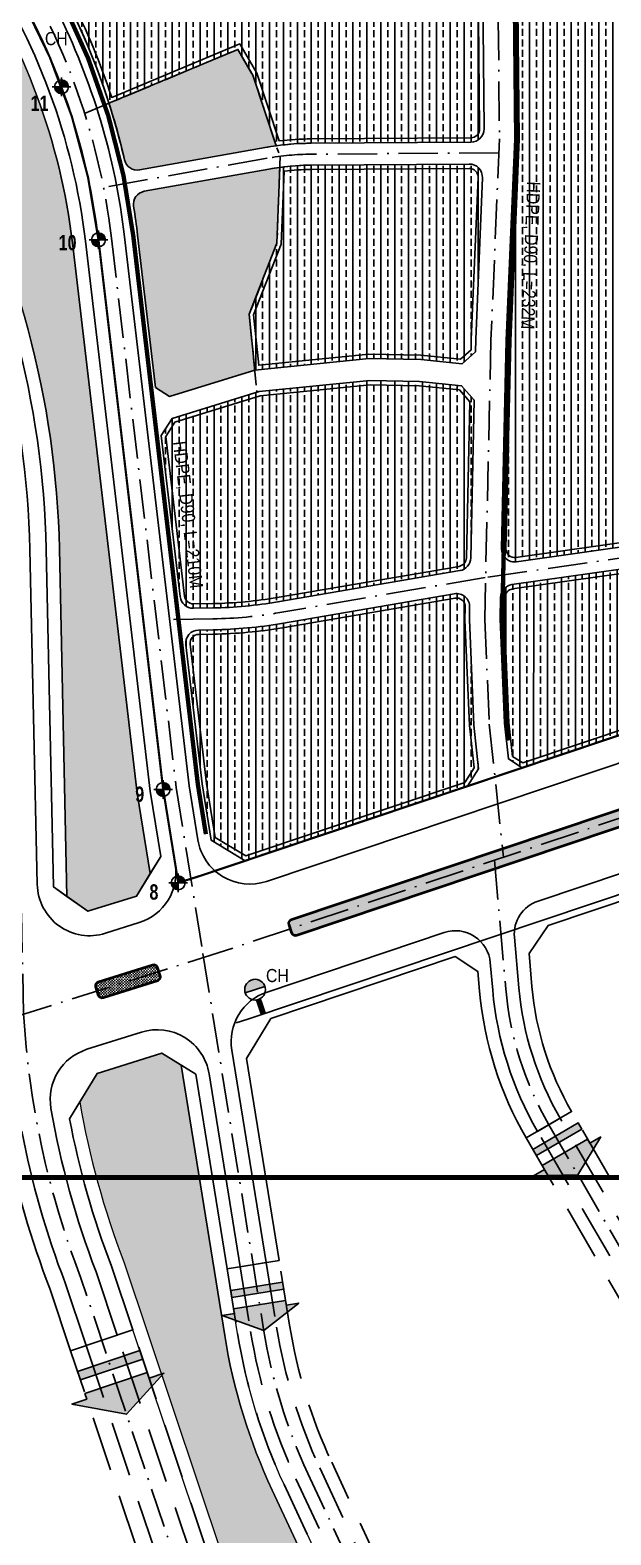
# Model space of a CAD drawing. Header units: metres. Extents: x 566631 to 574417, y 2062953 to 2068466.
# Drawn here: x 568159.2 to 568291.8, y 2065749.5 to 2066093.2 of the extents above; entities that cross this region are included whole.
import ezdxf

# ---------------------------------------------------------------- set-up
doc = ezdxf.new("R2010")
doc.units = ezdxf.units.M
for name, pattern in [('ACAD_ISO10W100', [18.5, 12, -3, 0.5, -3]), ('CENTER', [2, 1.25, -0.25, 0.25, -0.25]), ('HIDDEN', [0.375, 0.25, -0.125])]:
    doc.linetypes.add(name, pattern=pattern)
for name, color, linetype, lineweight in [('boDnv', 54, 'CONTINUOUS', 25), ('datKeSog', 251, 'CONTINUOUS', 13), ('datMatNc', 150, 'CONTINUOUS', 13)]:
    doc.layers.add(name, color=color, linetype=linetype, lineweight=lineweight)
for name, color, linetype in [('BoThamCo', 94, 'CONTINUOUS'), ('cap nuoc', 5, 'CONTINUOUS'), ('ChiaLo', 128, 'CENTER'), ('ddc', 32, 'CONTINUOUS'), ('hacth sdd', 8, 'CONTINUOUS'), ('hatchViaHe+LogDg', 129, 'CONTINUOUS'), ('Khung ban ve', 7, 'CONTINUOUS'), ('LogDg', 7, 'CONTINUOUS'), ('LogDg phu', 7, 'CONTINUOUS'), ('QH', 7, 'CONTINUOUS'), ('RANHGIOI', 2, 'HIDDEN'), ('TimDg', 222, 'CONTINUOUS'), ('ViaHeS', 32, 'CONTINUOUS'), ('ViaHeSphu', 32, 'CONTINUOUS')]:
    doc.layers.add(name, color=color, linetype=linetype)
doc.styles.add('ARIALB', font='VHARIALB.ttf', dxfattribs={"width": 0.75})
doc.styles.add('phu', font='VHAVAN.ttf')
doc.styles.add('rms', font='romans.shx', dxfattribs={"width": 0.7, "bigfont": 'vns.shx'})
doc.styles.add('text', font='VHARIALN.ttf')
doc.linetypes.add('ADL', pattern='A,0.125,-0.15,["++",rms,S=0.5,R=0,X=0,Y=-0.2245],-1.35,1.125', length=2.75)
doc.linetypes.add('CN', pattern='A,22.92635,-1.427933,["cn",text,S=7,R=0,X=0,Y=-3.227539],-12.720089,24.170558', length=61.24493)
pattern_1 = [(0, (0, 0), (1.5875, 1.5875), [1.5875, -1.5875])]
pattern_2 = [(0, (568124.4922125977, 2065856.434559209), (0.3175, 0.3175), [0.15875, -0.4762500000000001]), (90, (568124.5715875977, 2065856.355184209), (-0.3175, 0.3175), [0.15875, -0.4762500000000001])]
pattern_3 = [(90, (0, 0), (-3.175, 1.944126793646423e-16), []), (90, (-1.5875, 9.720633968232115e-17), (-3.175, 1.944126793646423e-16), [1.5875, -0.79375])]

# ---------------------------------------------------------------- blocks, each defined once
blk = doc.blocks.new('moc')
at = {"layer": 'QH', "linetype": 'Continuous'}
h = blk.add_hatch(color=7, dxfattribs=at)
h.paths.add_polyline_path([(3e-16, -1.164153e-10), (0.5291999999550173, -1.164153e-10, 0.4142135623730951), (3e-16, 0.5291999998386017)])
h.paths.add_polyline_path([(-0.5291999999550168, -1.164153e-10, 0.4142135623730951), (3e-16, -0.5292000000714328), (3e-16, -1.164153e-10)])
for p, q in [((3e-16, 0.7055999998236075), (3e-16, -0.7056000000564381)), ((-0.7055999999400226, -1.164153e-10), (0.7055999999400236, -1.164153e-10))]:
    blk.add_line(p, q, dxfattribs=at)
blk.add_circle((3e-16, -1.164153e-10), 0.5291999999550172, dxfattribs=at)

msp = doc.modelspace()

# ---------------------------------------------------------------- hatches: boundary and pattern name
at = {"layer": 'cap nuoc'}
msp.add_hatch(color=1, dxfattribs=at).paths.add_polyline_path([(568212.7988899144, 2065874.770828086, 0.4142135622408622), (568209.8015082091, 2065876.249734264, 0.4142135623708078), (568208.3226020312, 2065873.25235256)])
at = {"layer": 'hacth sdd'}
h = msp.add_hatch(dxfattribs=at)
h.set_pattern_fill('DASH', color=152, scale=0.5, style=0)
h.set_pattern_definition(pattern_1)
edge = h.paths.add_edge_path()
edge.add_line((568183.6201683327, 2065918.921055044), (568168.8181398355, 2066044.597950605))
edge.add_arc((568024.8134988274, 2066027.63730887), 144.9999999997729, 6.717261423255472, 34.05897894871769)
edge.add_line((568144.9404182411, 2066108.843978744), (568098.1901080231, 2066178.000499469))
edge.add_line((568098.1901080231, 2066178.000499469), (568085.0913842997, 2066201.596774492))
edge.add_arc((568202.2502013814, 2066266.633776105), 133.9999999954225, 200.0084056628792, 209.035455693567, ccw=False)
edge.add_line((568076.3381152166, 2066220.784604287), (568071.4225555877, 2066234.283831054))
edge.add_arc((568197.3346417545, 2066280.133002879), 133.9999999997454, 170.7022042001583, 200.0084056654896, ccw=False)
edge.add_line((568065.0951427778, 2066301.782827597), (568070.2285092395, 2066333.137991798))
edge.add_line((568070.2285092395, 2066333.137991798), (568075.3908017699, 2066383.853710804))
edge.add_arc((567886.8530623493, 2066414.423643979), 191.0000000004416, 350.7900851439517, 357.9800821339687)
edge.add_line((568077.7343815274, 2066407.691483183), (568080.4256581354, 2066483.99899346))
edge.add_line((568080.4256581354, 2066483.99899346), (568080.6457711871, 2066490.814411395))
edge.add_line((568080.6457711871, 2066490.814411395), (568076.7772794547, 2066494.780576226))
edge.add_line((568076.7772794547, 2066494.780576226), (568057.0791909866, 2066494.635737341))
edge.add_line((568057.0791909866, 2066494.635737341), (568051.8839304355, 2066489.606287584))
edge.add_line((568051.8839304355, 2066489.606287584), (568042.8667809778, 2066263.069308326))
edge.add_arc((568132.2959639548, 2066259.509640887), 89.50000000112202, 177.7205840143957, 210.7173070783)
edge.add_line((568055.352991614, 2066213.79280583), (568139.856352352, 2066071.57080512))
edge.add_arc((567955.4122950307, 2065970.128014746), 210.4999999999731, 1.2450517960169236, 28.810450033350207, ccw=False)
edge.add_line((568165.8625975254, 2065974.701873059), (568167.5880580689, 2065895.310761973))
edge.add_line((568167.5880580689, 2065895.310761973), (568172.3432413975, 2065891.903232982))
edge.add_line((568172.3432413975, 2065891.903232982), (568183.4382738377, 2065895.402493342))
edge.add_line((568183.4382738377, 2065895.402493342), (568186.5903919834, 2065900.513268813))
edge.add_line((568186.5903919834, 2065900.513268813), (568183.6201683327, 2065918.921055044))
h = msp.add_hatch(dxfattribs=at)
h.set_pattern_fill('BRASS', color=57, scale=0.5, angle=90, style=0)
h.set_pattern_definition([(90, (568266.8793983184, 2065944.215789926), (-3.175, 1.944126793646423e-16), []), (90, (568265.2918983183, 2065944.215789926), (-3.175, 1.944126793646423e-16), [1.5875, -0.79375])])
edge = h.paths.add_edge_path()
edge.add_line((568351.3674999999, 2065999.907999998), (568352.8139, 2066008.756))
edge.add_line((568352.8139, 2066008.756), (568350.8340941108, 2066027.838424062))
edge.add_line((568350.8340941108, 2066027.838424062), (568345.1729999994, 2066029.863000001))
edge.add_line((568345.1729999994, 2066029.863000001), (568325.5022999999, 2066028.388))
edge.add_line((568325.5022999999, 2066028.388), (568318.9279, 2066039.339))
edge.add_line((568318.9279, 2066039.339), (568314.9863983076, 2066049.423599376))
edge.add_line((568314.9863983076, 2066049.423599376), (568314.4636000001, 2066054.183000003))
edge.add_line((568314.4636000001, 2066054.183000003), (568313.5623999998, 2066072.149000001))
edge.add_line((568313.5623999998, 2066072.149000001), (568309.5899999994, 2066089.465000002))
edge.add_line((568309.5899999994, 2066089.465000002), (568303.3640622199, 2066109.111034814))
edge.add_line((568303.3640622199, 2066109.111034814), (568305.4579381634, 2066122.428643822))
edge.add_line((568305.4579381634, 2066122.428643822), (568308.3270612455, 2066126.268391711))
edge.add_line((568308.3270612455, 2066126.268391711), (568298.8248246654, 2066158.844744774))
edge.add_line((568298.8248246654, 2066158.844744774), (568299.7726598099, 2066167.626184671))
edge.add_line((568299.7726598099, 2066167.626184671), (568305.1559680107, 2066171.192696628))
edge.add_line((568305.1559680107, 2066171.192696628), (568304.4923737963, 2066173.170062317))
edge.add_line((568304.4923737963, 2066173.170062317), (568298.1814854505, 2066176.260822262))
edge.add_line((568298.1814854505, 2066176.260822262), (568290.1435999983, 2066173.452))
edge.add_line((568290.1435999983, 2066173.452), (568271.6118055442, 2066163.570508606))
edge.add_line((568271.6118055442, 2066163.570508606), (568268.9940249232, 2066159.159125155))
edge.add_line((568268.9940249232, 2066159.159125155), (568269.8847778293, 2066068.284759742))
edge.add_line((568269.8847778293, 2066068.284759742), (568267.9513999998, 2066022.266999998))
edge.add_line((568267.9513999998, 2066022.266999998), (568266.8793983184, 2065974.764369501))
edge.add_arc((568269.8786346917, 2065974.696685114), 2.999999999910792, 178.7072137354958, 278.1529226657059)
edge.add_line((568270.3040815864, 2065971.727005849), (568299.7805802036, 2065975.949914685))
edge.add_arc((568301.4114599662, 2065964.566144167), 11.49999999982594, 50.86864694758958, 98.15292266340992, ccw=False)
edge.add_line((568308.6691142952, 2065973.486707694), (568316.054263965, 2065967.478246088))
edge.add_arc((568295.5435017319, 2065942.267957858), 32.5000000000303, 21.86286711075968, 50.86864695039941, ccw=False)
edge.add_line((568325.7060298783, 2065954.370515266), (568329.7805605613, 2065944.215789926))
edge.add_line((568329.7805605613, 2065944.215789926), (568341.9024460879, 2065948.283835179))
edge.add_line((568341.9024460879, 2065948.283835179), (568342.6188681677, 2065956.87019987))
edge.add_line((568342.6188681677, 2065956.87019987), (568344.3313999998, 2065964.883999999))
edge.add_line((568344.3313999998, 2065964.883999999), (568345.571, 2065976.577))
edge.add_line((568345.571, 2065976.577), (568347.8497000001, 2065978.769000001))
edge.add_line((568347.8497000001, 2065978.769000001), (568349.9137, 2065988.549))
edge.add_line((568349.9137, 2065988.549), (568351.3674999999, 2065999.907999998))
h = msp.add_hatch(dxfattribs=at)
h.set_pattern_fill('BRASS', color=57, scale=0.5, angle=90, style=0)
h.set_pattern_definition(pattern_3)
edge = h.paths.add_edge_path()
edge.add_line((568262.030086508, 2066155.445825955), (568259.3534965551, 2066157.034154285))
edge.add_line((568259.3534965551, 2066157.034154285), (568218.7928941756, 2066135.406500024))
edge.add_arc((568289.3692722264, 2066003.047235667), 149.9999999998364, 118.0673540407016, 119.7134399399122)
edge.add_line((568215.0199106156, 2066133.324526198), (568169.3345421439, 2066107.251847167))
edge.add_line((568169.3345421439, 2066107.251847167), (568167.3337320767, 2066100.355828619))
edge.add_arc((568024.813498824, 2066027.63730887), 160.000000002912, 17.76956014684498, 27.032172874128094, ccw=False)
edge.add_line((568177.180165521, 2066076.467615858), (568206.6272504803, 2066088.784890027))
edge.add_line((568206.6272504803, 2066088.784890027), (568210.014785401, 2066082.924790706))
edge.add_line((568210.014785401, 2066082.924790706), (568215.4095281927, 2066066.774895955))
edge.add_arc((568223.8352489785, 2066004.845442306), 62.50000000027535, 90.40789401688181, 97.74772187541271, ccw=False)
edge.add_line((568223.3903093872, 2066067.343858516), (568259.8829253936, 2066067.603657254))
edge.add_arc((568259.8615682933, 2066070.603581232), 2.999999999919929, 270.4078940161652, 360.5615967420192)
edge.add_line((568262.861424184, 2066070.632985898), (568262.030086508, 2066155.445825955))
h = msp.add_hatch(dxfattribs=at)
h.set_pattern_fill('CROSS', color=64, scale=0.05, style=0)
h.set_pattern_definition([(0, (568177.180165521, 2066061.25698453), (0.3175, 0.3175), [0.15875, -0.4762500000000001]), (90, (568177.259540521, 2066061.17760953), (-0.3175, 0.3175), [0.15875, -0.4762500000000001])])
edge = h.paths.add_edge_path()
edge.add_line((568210.0147854013, 2066082.924790704), (568206.6272504805, 2066088.784890027))
edge.add_line((568206.6272504805, 2066088.784890027), (568177.180165521, 2066076.467615858))
edge.add_arc((568024.8134988238, 2066027.637308871), 160.000000002843, 12.96604384858989, 17.7695601465021, ccw=False)
edge.add_arc((568183.6574922835, 2066064.210328185), 2.999999999918346, 192.9661122516411, 192.9685799608736, ccw=False)
edge.add_arc((568183.6574925435, 2066064.210327056), 2.999999999875525, 192.9660901208782, 280.1181727185232)
edge.add_line((568184.184529471, 2066061.25698453), (568212.855312986, 2066066.373411601))
edge.add_arc((568223.8352489765, 2066004.845442305), 62.50000000022494, 97.74772187348049, 100.11817271820718, ccw=False)
edge.add_line((568215.4095281928, 2066066.774895955), (568210.0147854013, 2066082.924790704))
h = msp.add_hatch(dxfattribs=at)
h.set_pattern_fill('CROSS', color=64, scale=0.05, style=0)
h.set_pattern_definition([(0, (568182.800468658, 2066009.527846203), (0.3175, 0.3175), [0.15875, -0.4762500000000001]), (90, (568182.879843658, 2066009.448471203), (-0.3175, 0.3175), [0.15875, -0.4762500000000001])])
edge = h.paths.add_edge_path()
edge.add_line((568210.4856803452, 2066015.54802018), (568209.2107621394, 2066028.283121813))
edge.add_line((568209.2107621394, 2066028.283121813), (568215.5547655254, 2066044.49478784))
edge.add_line((568215.5547655254, 2066044.49478784), (568216.2085459816, 2066061.8374014))
edge.add_arc((568223.8352490215, 2066004.845442022), 57.50000028710983, 97.62207706379643, 100.1181727127498)
edge.add_line((568213.7337078652, 2066061.451174058), (568185.2356874128, 2066056.365577312))
edge.add_arc((568185.7627243412, 2066053.412234787), 2.999999999042937, 100.1181727391583, 189.0982773808038)
edge.add_arc((568024.813498825, 2066027.63730887), 160.0000000020798, 6.71726142290521, 9.09827735959152, ccw=False)
edge.add_line((568183.7151716639, 2066046.352499749), (568187.8101094246, 2066011.584355277))
edge.add_line((568187.8101094246, 2066011.584355277), (568191.0155350774, 2066009.527846203))
edge.add_line((568191.0155350774, 2066009.527846203), (568210.4856803452, 2066015.54802018))
h = msp.add_hatch(dxfattribs=at)
h.set_pattern_fill('BRASS', color=57, scale=0.5, angle=90, style=0)
h.set_pattern_definition(pattern_3)
edge = h.paths.add_edge_path()
edge.add_arc((568259.511110709, 2066059.600807495), 3.000000000048419, 357.594205340349, 450.4078940161335)
edge.add_line((568259.4897536087, 2066062.600731473), (568223.4259045526, 2066062.343985219))
edge.add_arc((568223.8352489781, 2066004.845442305), 57.50000000049984, 90.40789401849023, 97.62207705836029)
edge.add_line((568216.2085459816, 2066061.8374014), (568215.5547655254, 2066044.49478784))
edge.add_line((568215.5547655254, 2066044.49478784), (568209.2107621394, 2066028.283121813))
edge.add_line((568209.2107621394, 2066028.283121813), (568210.4856803452, 2066015.548020181))
edge.add_line((568210.4856803452, 2066015.548020181), (568236.5932788098, 2066018.161666585))
edge.add_line((568236.5932788098, 2066018.161666585), (568248.3892917213, 2066017.914638589))
edge.add_line((568248.3892917213, 2066017.914638589), (568257.8382187863, 2066016.973909172))
edge.add_line((568257.8382187863, 2066016.973909172), (568260.8911446903, 2066019.67593672))
edge.add_line((568260.8911446903, 2066019.67593672), (568260.9547157929, 2066022.492904882))
edge.add_line((568260.9547157929, 2066022.492904882), (568262.5084664787, 2066059.474877393))
h = msp.add_hatch(dxfattribs=at)
h.set_pattern_fill('BRASS', color=57, scale=0.5, angle=90, style=0)
h.set_pattern_definition(pattern_3)
edge = h.paths.add_edge_path()
edge.add_line((568260.6426362417, 2066008.664009013), (568257.7250791119, 2066011.960454211))
edge.add_line((568257.7250791119, 2066011.960454211), (568248.0888148128, 2066012.919834811))
edge.add_line((568248.0888148128, 2066012.919834811), (568236.7906860721, 2066013.156436289))
edge.add_line((568236.7906860721, 2066013.156436289), (568211.4831673813, 2066010.622886321))
edge.add_line((568211.4831673813, 2066010.622886321), (568191.6173027004, 2066004.480355799))
edge.add_line((568191.6173027004, 2066004.480355799), (568189.1020930463, 2066000.614744544))
edge.add_line((568189.1020930463, 2066000.614744544), (568193.4401845863, 2065963.78209843))
edge.add_arc((568196.419590952, 2065964.133008259), 2.999999999958892, 186.7172614215464, 270.9329631329355)
edge.add_line((568196.4684386287, 2065961.133405968), (568200.8927775343, 2065961.205455079))
edge.add_arc((568199.3052280404, 2066058.692529539), 97.50000000074965, 270.9329631331969, 279.724905113206)
edge.add_line((568215.7747160266, 2065962.593591118), (568257.3364172181, 2065969.716457921))
edge.add_arc((568256.8296637418, 2065972.673348334), 2.999999999886531, 279.72490511053, 358.7072137354958)
edge.add_line((568259.8289001151, 2065972.605663947), (568260.6426362417, 2066008.664009013))
h = msp.add_hatch(dxfattribs=at)
h.set_pattern_fill('CROSS', color=64, scale=0.05, style=0)
h.set_pattern_definition(pattern_2)
edge = h.paths.add_edge_path()
edge.add_line((568507.4016826156, 2065986.683880588), (568218.8903567226, 2065889.860896478))
edge.add_arc((568219.1289744121, 2065889.149867929), 0.7499999998152637, 108.551499739547, 198.5514997423194)
edge.add_line((568218.4179458625, 2065888.911250239), (568219.0542454217, 2065887.015216656))
edge.add_arc((568219.7652739711, 2065887.253834346), 0.7499999998145147, 198.5514997114234, 288.5514997311157)
edge.add_line((568220.0038916605, 2065886.542805796), (568508.5152175536, 2065983.365789906))
edge.add_arc((568507.9584500846, 2065985.024835247), 1.749977559046246, 288.5514997359101, 468.5514997322966)
h = msp.add_hatch(dxfattribs=at)
h.set_pattern_fill('BRASS', color=57, scale=0.5, angle=90, style=0)
h.set_pattern_definition(pattern_3)
edge = h.paths.add_edge_path()
edge.add_arc((568295.5435017324, 2065942.267957858), 27.49999999979212, 21.86286711176513, 50.86864695136187)
edge.add_line((568312.8987620829, 2065963.599740206), (568305.5136124133, 2065969.608201813))
edge.add_arc((568301.4114599663, 2065964.566144167), 6.500000000457892, 50.86864694940639, 98.15292267179971)
edge.add_line((568300.4896583604, 2065971.000449242), (568269.2016005784, 2065966.518009947))
edge.add_arc((568269.627047473, 2065963.548330682), 3.000000000026891, 98.15292266350501, 178.7072137355459)
edge.add_line((568266.6278110995, 2065963.616015069), (568266.5147211042, 2065958.604761486))
edge.add_line((568266.5147211042, 2065958.604761486), (568267.5512936377, 2065934.916565742))
edge.add_line((568267.5512936377, 2065934.916565742), (568268.4270025401, 2065926.715778297))
edge.add_line((568268.4270025401, 2065926.715778297), (568271.5896563198, 2065924.687208234))
edge.add_line((568271.5896563198, 2065924.687208234), (568325.032442661, 2065942.622344876))
edge.add_line((568325.032442661, 2065942.622344876), (568321.0656409328, 2065952.508583358))
h = msp.add_hatch(dxfattribs=at)
h.set_pattern_fill('BRASS', color=57, scale=0.5, angle=90, style=0)
h.set_pattern_definition(pattern_3)
edge = h.paths.add_edge_path()
edge.add_line((568259.5112660277, 2065958.530634998), (568259.5760638055, 2065961.4019597))
edge.add_arc((568256.576827432, 2065961.469644086), 3.000000000021925, 358.7072137399915, 459.7249051097788)
edge.add_line((568256.0700739557, 2065964.4265345), (568216.6193051538, 2065957.66544043))
edge.add_arc((568199.3052280417, 2066058.692529538), 102.4999999992013, 270.93296313209146, 279.7249051124799, ccw=False)
edge.add_line((568200.9741903282, 2065956.206117928), (568197.6639974255, 2065956.15221237))
edge.add_arc((568197.7128451022, 2065953.152610079), 2.999999999983436, 90.93296313293554, 186.7172614215464)
edge.add_line((568194.7334387365, 2065952.80170025), (568198.4796999993, 2065920.994000006))
edge.add_line((568198.4796999993, 2065920.994000006), (568200.5548920268, 2065908.13311957))
edge.add_line((568200.5548920268, 2065908.13311957), (568208.3062341042, 2065903.449602519))
edge.add_line((568208.3062341042, 2065903.449602519), (568259.1051819589, 2065920.49747995))
edge.add_line((568259.1051819589, 2065920.49747995), (568261.6307565754, 2065924.434991527))
edge.add_line((568261.6307565754, 2065924.434991527), (568260.5675751253, 2065934.391410912))
edge.add_line((568260.5675751253, 2065934.391410912), (568259.5112660277, 2065958.530634998))
h = msp.add_hatch(dxfattribs=at)
h.set_pattern_fill('CROSS', color=64, scale=0.05, style=0)
h.set_pattern_definition(pattern_2)
edge = h.paths.add_edge_path()
edge.add_line((568174.2984880703, 2065874.694437317), (568174.9000576094, 2065872.787053223))
edge.add_arc((568175.6153266454, 2065873.0126418), 0.7500000000644769, 197.5047443017584, 287.5047443044334)
edge.add_line((568175.8409152228, 2065872.297372764), (568188.2389118463, 2065876.20757477))
edge.add_arc((568188.0133232691, 2065876.922843806), 0.7500000001404853, 287.5047442906017, 377.5047442874701)
edge.add_line((568188.728592305, 2065877.148432383), (568188.1270227656, 2065879.055816479))
edge.add_arc((568187.4117537296, 2065878.830227902), 0.7500000000644769, 17.50474430175839, 107.5047443044334)
edge.add_line((568187.1861651522, 2065879.545496938), (568174.7881685292, 2065875.635294931))
edge.add_arc((568175.0137571064, 2065874.920025894), 0.7500000001404853, 107.5047442906017, 197.5047442821201)
h = msp.add_hatch(dxfattribs=at)
h.set_pattern_fill('DASH', color=152, scale=0.5, style=0)
h.set_pattern_definition(pattern_1)
edge = h.paths.add_edge_path()
edge.add_line((568193.6505004644, 2065856.758662094), (568189.2342225392, 2065859.482442441))
edge.add_line((568189.2342225392, 2065859.482442441), (568174.4753089527, 2065854.827631242))
edge.add_line((568174.4753089527, 2065854.827631242), (568170.522490681, 2065848.377432168))
edge.add_arc((568357.3280734743, 2065880.219609237), 189.5000000085253, 189.6734497262102, 201.1426472885208)
edge.add_line((568180.5842057121, 2065811.86863842), (568208.6995510077, 2065727.951614693))
edge.add_line((568208.6995510077, 2065727.951614693), (568220.8163196638, 2065675.090030885))
edge.add_line((568220.8163196638, 2065675.090030885), (568228.5338493477, 2065669.948930883))
edge.add_arc((568225.7618117412, 2065665.7877042), 5.000000000007709, 9.047145190574724, 56.33008398646518, ccw=False)
edge.add_arc((568113.6738327895, 2065647.940156049), 118.5000000020039, -19.28655156632368, 9.047145189809214, ccw=False)
edge.add_arc((568220.804030458, 2065610.451881239), 4.999999999207973, 301.19166714606973, 340.71388241397705, ccw=False)
edge.add_line((568223.3935434744, 2065606.174683286), (568213.2485414062, 2065600.032668071))
edge.add_arc((568113.6738327942, 2065647.940156046), 110.4999999966941, 325.92360930828585, 334.3068134902207, ccw=False)
edge.add_line((568205.2000193765, 2065586.027256187), (568182.896286571, 2065553.055523077))
edge.add_arc((568257.0283562478, 2065502.908875678), 89.49999999945773, 145.9236093080285, 198.3102895883505)
edge.add_line((568172.0598241874, 2065474.791291155), (568194.6775002934, 2065406.442933003))
edge.add_arc((567994.8353103605, 2065340.311630858), 210.5000000010879, 1.593749963574794, 18.310289587852026, ccw=False)
edge.add_line((568205.2538794657, 2065346.166182606), (568208.1164938697, 2065243.280897305))
edge.add_arc((568397.5431867196, 2065248.551384507), 189.4999999984741, 181.5937499635882, 204.1279011943548)
edge.add_line((568224.5988115343, 2065171.088534759), (568254.9450554942, 2065103.337190497))
edge.add_arc((568427.8894306803, 2065180.800040248), 189.500000000206, 204.1279011948966, 217.31119752444)
edge.add_line((568277.1696515235, 2065065.935780484), (568306.7209427588, 2065027.159888854))
edge.add_arc((568377.9052184037, 2065081.409763518), 89.5000000006386, 217.3111975240138, 242.4448554346309)
edge.add_line((568336.5023298655, 2065002.062105576), (568401.0987446173, 2064968.356281998))
edge.add_arc((568349.9812118453, 2064870.390737836), 110.4999999980994, 53.84199000585198, 62.4448554363679, ccw=False)
edge.add_line((568415.1777717753, 2064959.607656483), (568428.2484961511, 2064958.097999002))
edge.add_arc((568427.6748142254, 2064953.131019131), 4.999999999112481, 46.80172715165219, 83.4115796131228, ccw=False)
edge.add_arc((568349.9812118463, 2064870.390737838), 118.4999999954843, 28.152946354287792, 46.80172716072849, ccw=False)
edge.add_line((568454.4616229425, 2064926.302218735), (568469.5416706443, 2064898.049994633))
edge.add_line((568469.5416706443, 2064898.049994633), (568462.4841124291, 2064894.282917245))
edge.add_line((568462.4841124291, 2064894.282917245), (568464.6790328308, 2064890.170769573))
edge.add_line((568464.6790328308, 2064890.170769573), (568471.4202055837, 2064888.158735748))
edge.add_line((568471.4202055837, 2064888.158735748), (568497.488058064, 2064902.413177661))
edge.add_line((568497.488058064, 2064902.413177661), (568499.2817431292, 2064907.939709477))
edge.add_line((568499.2817431292, 2064907.939709477), (568488.454312469, 2064930.776523851))
edge.add_arc((568428.8177141399, 2064902.501514795), 65.99999997987841, 25.36664806041771, 57.09931685425117)
edge.add_line((568464.6678885431, 2064957.915998395), (568414.2926725843, 2064990.506039127))
edge.add_arc((568351.2832751585, 2064893.110886144), 115.9999999504489, 57.09931685562351, 67.91540200452455)
edge.add_line((568394.8963964973, 2065000.599935054), (568352.8414599613, 2065017.663506353))
edge.add_arc((568384.4233754267, 2065095.500403877), 84.00000000444403, 209.1388707834907, 247.9154020059637, ccw=False)
edge.add_line((568311.0542406358, 2065054.598447191), (568256.8346790611, 2065151.856442755))
edge.add_arc((568373.87591788, 2065217.104802215), 133.9999999867276, 179.8760983085742, 209.1388707802954, ccw=False)
edge.add_line((568239.8762312102, 2065217.394575979), (568240.0588309933, 2065301.833936747))
edge.add_arc((568124.0591021159, 2065302.084785701), 116.0000001069477, 359.8760982969602, 375.1454592622165)
edge.add_line((568236.0299163598, 2065332.392157451), (568201.3031942445, 2065460.690294942))
edge.add_arc((568306.517148917, 2065489.16877357), 109.0000000126942, 155.2905296896661, 195.1454592751487, ccw=False)
edge.add_line((568207.4972873691, 2065534.732652046), (568250.2902979966, 2065627.730836762))
edge.add_arc((568190.3333176202, 2065655.319974187), 65.99999999807393, 335.2905296862297, 385.0087042855164)
edge.add_line((568250.1453934411, 2065683.221866341), (568214.4666010971, 2065759.704945696))
edge.add_arc((568335.903239877, 2065816.354241913), 134.0000000000409, 189.1660658887518, 205.0087042973626, ccw=False)
edge.add_line((568203.6143148901, 2065795.008508713), (568193.6505004644, 2065856.758662094))
at = {"layer": 'hatchViaHe+LogDg'}
for points in [[(568273.9943010559, 2065837.53852341), (568284.3719695604, 2065843.563803189), (568285.2144311826, 2065842.162062435), (568274.8159301175, 2065836.123386796)], [(568287.0613286974, 2065838.956411496), (568289.5378177728, 2065840.394262351), (568284.3153691454, 2065831.684928207), (568274.1863385556, 2065831.479885002), (568276.6628276316, 2065832.917735856), (568276.1150749241, 2065833.861160267), (568286.5135759889, 2065839.899835905)], [(568204.9899683105, 2065805.315781171), (568216.8367377126, 2065807.227339368), (568217.121651916, 2065805.616922458), (568205.2506353381, 2065803.700312616)], [(568217.6987729006, 2065801.96258808), (568220.5258428717, 2065802.418755376), (568212.5320268639, 2065796.155738808), (568203.000686351, 2065799.589810943), (568205.827756322, 2065800.045978238), (568205.6539783042, 2065801.122957276), (568217.5249948815, 2065803.039567117)], [(568169.9980752423, 2065786.804998888), (568184.2210367355, 2065791.570223579), (568184.8997191965, 2065789.641887022), (568170.6478786103, 2065784.865504139)], [(568186.3541770092, 2065785.252029757), (568189.7482928204, 2065786.389185649), (568181.1617730915, 2065777.040025808), (568168.7082206104, 2065779.338490985), (568172.1023364221, 2065780.475646874), (568171.6691341773, 2065781.768643375), (568185.9209747628, 2065786.545026257)]]:
    msp.add_hatch(color=158, dxfattribs=at).paths.add_polyline_path(points)

# ---------------------------------------------------------------- linework, layer by layer
at = {"layer": 'boDnv', "color": 10, "linetype": 'ADL', "ltscale": 0.25}
msp.add_lwpolyline([(568269.9967178754, 2066158.889291809), (568270.8849836645, 2066068.268661376), (568268.9509263152, 2066022.234727872), (568267.8791437761, 2065974.741808039, 0.4633665217561548), (568270.1622659549, 2065972.716898937), (568299.638764572, 2065976.939807774, -0.2092946848025606)], format="xyb", dxfattribs=at)
for points in [[(568261.0356521279, 2066154.873122045), (568259.3272796037, 2066155.886895736), (568219.2634033627, 2066134.524104929, 0.007182528186642342), (568215.5155730264, 2066132.456010928), (568170.1820512866, 2066106.584131129), (568168.4042841842, 2066100.456855426, -0.03812644444530648), (568177.7963994612, 2066077.809334079), (568207.0528102791, 2066090.046852112), (568210.9311977505, 2066083.337626578), (568216.0972944718, 2066067.872214871, -0.02876845089017855), (568223.3831903538, 2066068.343833175), (568259.8758063602, 2066068.603631913, 0.4149995016283652), (568261.8614722204, 2066070.623184342)], [(568261.5093478889, 2066059.516854094, 0.4286712493262312), (568259.4968726422, 2066061.600756814), (568223.433023586, 2066061.34401056, 0.02776231657347361), (568217.1758639835, 2066060.951614796), (568216.5476798353, 2066044.287985862), (568210.2297846288, 2066028.143037498), (568211.3810939939, 2066016.642659116), (568236.5537973575, 2066019.162712644), (568248.4493871041, 2066018.913599345), (568257.5025855841, 2066018.012268424), (568259.9012552502, 2066020.135238887), (568259.9551894777, 2066022.525177008)], [(568259.6340482271, 2066008.294738337), (568257.236005708, 2066011.004202245), (568248.02871943, 2066011.920874055), (568236.8301675245, 2066012.15539023), (568211.6826647886, 2066009.637859549), (568192.2582411646, 2066003.631822717), (568190.1375338807, 2066000.372519887), (568194.4333200415, 2065963.899068373, 0.384944285724466), (568196.4521560698, 2065962.133273399), (568200.8764949753, 2065962.20532251, 0.0383809133964416), (568215.605798201, 2065963.579221256), (568257.1674993926, 2065970.702088059, 0.3589495450218653), (568258.8291546572, 2065972.628225409)], [(568320.1375631436, 2065952.136196976, 0.1272416955373701), (568312.2676617065, 2065962.82403903), (568304.882512037, 2065968.832500637, 0.2092946848358073), (568300.631473992, 2065970.010556154), (568269.34341621, 2065965.528116859, 0.3667115997699661), (568267.6275565573, 2065963.593453607), (568267.5152146865, 2065958.615350984), (568268.548967711, 2065934.991587861), (568269.3704445102, 2065927.298670039), (568271.7260097852, 2065925.787777753), (568323.7098099142, 2065943.233285787)], [(568258.5107724454, 2065958.5200455), (568258.5763183477, 2065961.424521162, 0.4717249858687821), (568256.2389917811, 2065963.440904362), (568216.7882229793, 2065956.679810292, -0.03838091339818437), (568200.9904728871, 2065955.206250497), (568197.6802799844, 2065955.15234494, 0.4441014130658612), (568195.7265741918, 2065952.918670193), (568199.4703354437, 2065921.132196337), (568201.4683610215, 2065908.74955043), (568208.4270634553, 2065904.544962222), (568258.4534301264, 2065921.333565201), (568260.5990471469, 2065924.678701711), (568259.569901052, 2065934.316388793)]]:
    msp.add_lwpolyline(points, format="xyb", close=True, dxfattribs=at)
at = {"layer": 'BoThamCo'}
for points in [[(568210.0147854013, 2066082.924790704), (568206.6272504805, 2066088.784890027), (568177.180165521, 2066076.467615858, -0.02096236339064698), (568180.7340124507, 2066063.537078107, -1.076741277286179e-05), (568180.7339834567, 2066063.537204021, 0.3997289573489434), (568184.184529471, 2066061.25698453), (568212.855312986, 2066066.373411601, -0.01034341184293887), (568215.4095281928, 2066066.774895955)], [(568507.4016826156, 2065986.683880588), (568218.8903567226, 2065889.860896478, 0.4142135623253476), (568218.4179458625, 2065888.911250239), (568219.0542454217, 2065887.015216656, 0.4142135623537703), (568220.0038916605, 2065886.542805796), (568508.5152175536, 2065983.365789906, 1)], [(568174.2984880703, 2065874.694437317), (568174.9000576094, 2065872.787053223, 0.4142135623487481), (568175.8409152228, 2065872.297372764), (568188.2389118463, 2065876.20757477, 0.4142135624161651), (568188.728592305, 2065877.148432383), (568188.1270227656, 2065879.055816479, 0.4142135623487481), (568187.1861651522, 2065879.545496938), (568174.7881685292, 2065875.635294931, 0.4142135623304057)]]:
    msp.add_lwpolyline(points, format="xyb", close=True, dxfattribs=at)
msp.add_lwpolyline([(568210.4856803452, 2066015.54802018), (568209.2107621394, 2066028.283121813), (568215.5547655254, 2066044.49478784), (568216.2085459816, 2066061.8374014, 0.01089170254034445), (568213.7337078652, 2066061.451174058), (568185.2356874128, 2066056.365577312, 0.4090094656355313), (568182.8004686582, 2066052.937849646, -0.01038951570702798), (568183.7151716639, 2066046.352499749), (568187.8101094246, 2066011.584355277), (568191.0155350774, 2066009.527846203), (568210.4856803452, 2066015.54802018)], format="xyb", dxfattribs=at)
at = {"layer": 'cap nuoc', "color": 1}
msp.add_line((568208.3226020316, 2065873.25235256), (568212.7988899172, 2065874.770828087), dxfattribs=at)
at = {"layer": 'cap nuoc', "color": 7, "linetype": 'CN', "ltscale": 0.15}
msp.add_lwpolyline([(568206.2712721112, 2065866.42858931), (568208.887118395, 2065867.253600616), (568657.9772794377, 2066017.96605321, 0.05068378633203768), (568845.2377693886, 2066102.731810202), (569015.8720240651, 2066201.873694099), (569173.9551101833, 2066290.083250264)], format="xyb", dxfattribs=at)
at = {"layer": 'cap nuoc', "color": 5, "linetype": 'CN', "ltscale": 0.15, "const_width": 1}
msp.add_lwpolyline([(568269.4565190925, 2066162.987910087), (568270.3848807468, 2066068.276710559), (568268.4511631576, 2066022.250863937), (568267.0149678956, 2065958.610056234), (568268.0501306746, 2065934.954076801), (568268.4810642502, 2065930.918495288)], dxfattribs=at)
msp.add_lwpolyline([(568159.8283335096, 2066111.613462721, -0.1102394321353767), (568182.7220362088, 2066046.235529806), (568197.4890645555, 2065920.855803669), (568199.3166574902, 2065909.529404039)], format="xyb", dxfattribs=at)
at = {"layer": 'cap nuoc', "color": 7, "linetype": 'Continuous', "const_width": 1.323}
msp.add_lwpolyline([(568212.4478695438, 2065868.448571216), (568211.319983737, 2065871.773446381)], dxfattribs=at)
at = {"layer": 'cap nuoc', "color": 1, "linetype": 'Continuous'}
msp.add_circle((568210.560745973, 2065874.011590323), 2.36341496288611, dxfattribs=at)
at = {"layer": 'ChiaLo', "ltscale": 5}
for points in [[(568171.6235362928, 2066074.143361157), (568206.6272504805, 2066088.784890027), (568210.0147854009, 2066082.924790705), (568216.216292044, 2066064.359738868)], [(568216.3040539215, 2066064.370908293), (568215.5547655254, 2066044.49478784), (568209.2107621394, 2066028.283121813), (568210.9938836652, 2066010.471599669)]]:
    msp.add_lwpolyline(points, dxfattribs=at)
at = {"layer": 'datKeSog'}
msp.add_lwpolyline([(568051.8839304355, 2066489.606287584), (568048.7612246759, 2066486.583245415), (568039.8691547329, 2066263.188626788, 0.1449785006139977), (568052.773897567, 2066212.260397956), (568137.2516644283, 2066070.081472601, -0.1207992988462257), (568162.8633058033, 2065974.636687426), (568164.5398766699, 2065897.495066083), (568167.588058069, 2065895.310761973), (568165.8625975254, 2065974.701873059, 0.1208601099268), (568139.856352352, 2066071.57080512), (568055.352991614, 2066213.79280583, -0.144978500596995), (568042.8667809778, 2066263.069308326)], format="xyb", close=True, dxfattribs=at)
msp.add_lwpolyline([(568144.9404182411, 2066108.843978744, -0.1198699787168014), (568168.8181398355, 2066044.597950605), (568183.6201683327, 2065918.921055045), (568186.5903919834, 2065900.513268813), (568188.9990425579, 2065904.418602214), (568186.5920746665, 2065919.335644037), (568171.7975462012, 2066044.948860433, 0.1198699787173041), (568147.4258027807, 2066110.524116741)], format="xyb", dxfattribs=at)
at = {"layer": 'datKeSog', "elevation": 3.0256135e-09}
for points in [[(568252.8641241603, 2065684.490134166), (568217.1853318159, 2065760.973213523, -0.0692368680842487), (568206.5760072408, 2065795.486398263), (568204.1934857283, 2065810.251935089), (568197.0251424896, 2065854.677320346), (568193.6505004646, 2065856.758662095), (568203.6143148904, 2065795.008508713, 0.06923686808621751), (568214.4666010974, 2065759.704945696), (568250.1453934413, 2065683.221866341, -0.2204048806119813)], [(568205.8082416996, 2065727.13800793), (568177.7613207418, 2065810.850802729, -0.04557562326371695), (568168.1652667192, 2065844.53091994), (568170.5224906813, 2065848.377432168, 0.05008563320081556), (568180.5842057129, 2065811.868638418), (568208.6995510076, 2065727.951614695)]]:
    msp.add_lwpolyline(points, format="xyb", dxfattribs=at)
at = {"layer": 'datMatNc'}
msp.add_lwpolyline([(568183.6201683327, 2065918.921055044), (568168.8181398355, 2066044.597950605, 0.1198699787168014), (568144.9404182411, 2066108.843978744), (568098.1901080231, 2066178.000499469), (568085.0913842997, 2066201.596774492, -0.03940831778231667), (568076.3381152166, 2066220.784604287), (568071.4225555877, 2066234.283831054, -0.1285739781791055), (568065.0951427778, 2066301.782827597), (568070.2285092395, 2066333.137991798), (568075.3908017699, 2066383.853710804, 0.03138257663283053), (568077.7343815274, 2066407.691483183), (568080.4256581354, 2066483.99899346), (568080.6457711871, 2066490.814411395), (568076.7772794547, 2066494.780576226), (568057.0791909866, 2066494.635737341), (568051.8839304355, 2066489.606287584), (568042.8667809778, 2066263.069308326, 0.144978500596995), (568055.352991614, 2066213.79280583), (568139.856352352, 2066071.57080512, -0.1208601099268), (568165.8625975254, 2065974.701873059), (568167.5880580689, 2065895.310761973), (568172.3432413975, 2065891.903232982), (568183.4382738377, 2065895.402493342), (568186.5903919834, 2065900.513268813)], format="xyb", close=True, dxfattribs=at)
at = {"layer": 'datMatNc', "elevation": 3.0256135e-09}
msp.add_lwpolyline([(568250.1453934411, 2065683.221866341), (568214.4666010971, 2065759.704945696, -0.06923686808621751), (568203.6143148901, 2065795.008508713), (568193.6505004644, 2065856.758662094), (568189.2342225392, 2065859.482442441), (568174.4753089527, 2065854.827631242), (568170.522490681, 2065848.377432168, 0.05008563319822313), (568180.5842057121, 2065811.86863842), (568208.6995510077, 2065727.951614693)], format="xyb", dxfattribs=at)
at = {"layer": 'ddc'}
for points in [[(568262.030086508, 2066155.445825955), (568259.3534965551, 2066157.034154285), (568218.7928941756, 2066135.406500024, 0.007182528186599662), (568215.0199106156, 2066133.324526198), (568169.3345421439, 2066107.251847167), (568167.3337320767, 2066100.355828619, -0.04043779225212195), (568177.180165521, 2066076.467615858), (568206.6272504803, 2066088.784890027), (568210.014785401, 2066082.924790706), (568215.4095281927, 2066066.774895955, -0.03203699451326884), (568223.3903093872, 2066067.343858516), (568259.8829253936, 2066067.603657254, 0.4149995016273212), (568262.861424184, 2066070.632985898)], [(568262.5084664787, 2066059.474877393, 0.4286712493428065), (568259.4897536087, 2066062.600731473), (568223.4259045526, 2066062.343985219, 0.03148821246826688), (568216.2085459816, 2066061.8374014), (568215.5547655254, 2066044.49478784), (568209.2107621394, 2066028.283121813), (568210.4856803452, 2066015.548020181), (568236.5932788098, 2066018.161666585), (568248.3892917213, 2066017.914638589), (568257.8382187863, 2066016.973909172), (568260.8911446903, 2066019.67593672), (568260.9547157929, 2066022.492904882)], [(568260.6426362417, 2066008.664009013), (568257.7250791119, 2066011.960454211), (568248.0888148128, 2066012.919834811), (568236.7906860721, 2066013.156436289), (568211.4831673813, 2066010.622886321), (568191.6173027004, 2066004.480355799), (568189.1020930463, 2066000.614744544), (568193.4401845863, 2065963.78209843, 0.38494428571893), (568196.4684386287, 2065961.133405968), (568200.8927775343, 2065961.205455079, 0.03838091339664401), (568215.7747160266, 2065962.593591118), (568257.3364172181, 2065969.716457921, 0.3589495450218655), (568259.8289001151, 2065972.605663947)], [(568321.0656409328, 2065952.508583358, 0.1272416955388509), (568312.8987620829, 2065963.599740206), (568305.5136124133, 2065969.608201813, 0.2092946848375222), (568300.4896583604, 2065971.000449242), (568269.2016005784, 2065966.518009947, 0.3667115997759727), (568266.6278110995, 2065963.616015069), (568266.5147211042, 2065958.604761486), (568267.5512936377, 2065934.916565742), (568268.4270025401, 2065926.715778297), (568271.5896563198, 2065924.687208234), (568325.032442661, 2065942.622344876)], [(568259.5112660277, 2065958.530634998), (568259.5760638055, 2065961.4019597, 0.4717249858685699), (568256.0700739557, 2065964.4265345), (568216.6193051538, 2065957.66544043, -0.03838091339829282), (568200.9741903282, 2065956.206117928), (568197.6639974255, 2065956.15221237, 0.4441014130550127), (568194.7334387365, 2065952.80170025), (568198.4796999993, 2065920.994000006), (568200.5548920268, 2065908.13311957), (568208.3062341042, 2065903.449602519), (568259.1051819589, 2065920.49747995), (568261.6307565754, 2065924.434991527), (568260.5675751253, 2065934.391410912)]]:
    msp.add_lwpolyline(points, format="xyb", close=True, dxfattribs=at)
msp.add_lwpolyline([(568268.9940249232, 2066159.159125155), (568269.8847778293, 2066068.284759742), (568267.9513999998, 2066022.266999998), (568266.8793983184, 2065974.764369501, 0.463366521761431), (568270.3040815864, 2065971.727005849), (568299.7805802036, 2065975.949914685, -0.2092946848014793)], format="xyb", dxfattribs=at)
at = {"layer": 'Khung ban ve', "const_width": 1.2}
msp.add_lwpolyline([(567973.9280794318, 2066641.109092405), (569223.9280794318, 2066641.109092405), (569223.9280794318, 2065831.109092405), (567973.9280794318, 2065831.109092405)], close=True, dxfattribs=at)
at = {"layer": 'LogDg'}
for points in [[(568307.5114799796, 2066173.603095214, 0.4178495740815646), (568298.5660109784, 2066177.984142028), (568289.5397449452, 2066174.829932238), (568218.0871303951, 2066136.730092668, 0.0071825281807716), (568214.2764170027, 2066134.627299105), (568168.3951062838, 2066108.442795665, 0.3983409687927469), (568165.206616152, 2066097.91371037, -0.0869340505151516), (568180.7357652984, 2066046.00158992), (568195.5077936664, 2065920.579411009), (568197.502560353, 2065908.216961894, 0.4630470927238416), (568213.1672127853, 2065898.752063298), (568373.2791947199, 2065952.484858136, 0.4142135623744509), (568378.3182438948, 2065962.614418018), (568307.5114799798, 2066173.603095214)], [(568133.9955428393, 2066068.220247375, -0.120721405446996), (568159.114191151, 2065974.555205381), (568160.7765047521, 2065898.069582813, 0.4999972063578449), (568176.383088877, 2065886.886020754), (568184.0826050596, 2065889.314369829, 0.3722012688619736), (568192.3199572252, 2065902.670232601), (568189.5639809995, 2065919.750233027), (568174.7769525669, 2066045.299770262, 0.1198699787172776), (568149.9111873201, 2066112.204254739)], [(568507.3221433858, 2065986.920890104), (568218.8108174927, 2065890.097905995, 0.4142135623299213), (568218.1809363458, 2065888.83171101), (568218.817235905, 2065886.935677426, 0.4142135623729348), (568220.0834308902, 2065886.30579628), (568508.5947567833, 2065983.12878039, 1.000000000018519), (568507.3221433855, 2065986.920890104)], [(568401.6941723208, 2065936.705369939), (568275.2207022596, 2065894.261494488, 0.3468311455305138), (568269.7971845088, 2065885.971034731), (568270.8182855737, 2065874.448181991, 0.1098508434369424), (568280.2712324894, 2065844.65190037), (568275.0823982373, 2065841.639260481, -0.1098508434394714), (568264.8417057453, 2065873.91856557), (568264.286370038, 2065880.185380674, 0.4849671442629072), (568253.7723415795, 2065887.063529975), (568213.2814197189, 2065873.474975447, 0.367009995740145), (568205.2525333478, 2065860.186960457), (568213.0785627799, 2065811.685603736), (568207.1551780791, 2065810.729824638), (568200.047888828, 2065854.7768314, 0.4575121343061496), (568184.5917021881, 2065864.309577778), (568172.1433342942, 2065860.383489185, 0.375227047875502), (568163.9269503751, 2065846.901924933, 0.0494446077986198), (568174.2324779164, 2065809.579214345), (568179.0768881321, 2065795.119904572), (568171.9654073848, 2065792.737292226), (568167.174031696, 2065807.038307672, -0.0442762420745262), (568157.2597760388, 2065841.661338444, 0.4483491219588146)], [(568174.0600650583, 2065874.619241125), (568174.6616345973, 2065872.711857031, 0.4142135623303208), (568175.9161114153, 2065872.058949752), (568188.3141080386, 2065875.969151758, 0.4142135623826339), (568188.967015317, 2065877.223628576), (568188.3654457774, 2065879.131012672, 0.4142135623303208), (568187.1109689595, 2065879.78391995), (568174.7129723366, 2065875.873717943, 0.4142135623183145), (568174.0600650582, 2065874.619241125)]]:
    msp.add_lwpolyline(points, format="xyb", dxfattribs=at)
at = {"layer": 'LogDg', "ltscale": 0.75}
for points, elevation in [([(568273.9943010559, 2065837.53852341), (568284.3719695603, 2065843.563803189), (568285.2144311825, 2065842.162062434), (568274.8159301174, 2065836.123386796)], 3.0148314e-09), ([(568204.9899683103, 2065805.315781171), (568216.8367377125, 2065807.227339368), (568217.121651916, 2065805.616922458), (568205.250635338, 2065803.700312616)], 3.0908845e-09), ([(568217.6987729006, 2065801.96258808), (568220.5258428716, 2065802.418755377), (568212.5320268638, 2065796.155738808), (568203.0006863509, 2065799.589810944), (568205.8277563219, 2065800.045978238), (568205.6539783041, 2065801.122957276), (568217.5249948814, 2065803.039567117)], 1.661621e-10), ([(568186.3541770091, 2065785.252029757), (568189.7482928203, 2065786.389185649), (568181.1617730914, 2065777.040025809), (568168.7082206103, 2065779.338490985), (568172.102336422, 2065780.475646874), (568171.669134177, 2065781.768643375), (568185.9209747626, 2065786.545026258)], 2.9480624e-09)]:
    msp.add_lwpolyline(points, close=True, dxfattribs=dict(at, elevation=elevation))
for points in [[(568287.0613286973, 2065838.956411496), (568289.5378177728, 2065840.394262351), (568284.3153691452, 2065831.684928207), (568274.1863385555, 2065831.479885003), (568276.6628276315, 2065832.917735856), (568276.115074924, 2065833.861160268), (568286.5135759888, 2065839.899835905)], [(568169.9980752422, 2065786.804998889), (568184.2210367353, 2065791.570223579), (568184.8997191964, 2065789.641887023), (568170.6478786103, 2065784.865504139)]]:
    msp.add_lwpolyline(points, close=True, dxfattribs=at)
at = {"layer": 'LogDg phu', "linetype": 'HIDDEN', "ltscale": 50}
for points in [[(568425.9287009441, 2065885.662286299), (568462.4451474476, 2065766.537627127, -0.4178607443335152), (568457.0457747676, 2065756.515722872), (568355.7216982578, 2065726.829189001, -0.3452570168488849), (568346.5539196068, 2065730.48960754), (568280.2712324895, 2065844.65190037)], [(568171.9654073849, 2065792.737292225), (568193.0167068782, 2065729.904615605, -0.4085812435176516), (568188.1182599403, 2065719.827957144), (567831.8561018949, 2065592.781168764, -0.5249747262411383), (567821.1706275612, 2065600.479249175), (567822.6236573436, 2065671.833480155), (567822.0686766575, 2065731.411147348, -0.329890677393226), (567839.5479728384, 2065755.486319626), (568128.6279896891, 2065846.659215694)], [(568213.07856278, 2065811.685603736), (568215.4610842925, 2065796.92006691, 0.06923686808423751), (568225.3415239732, 2065764.778017), (568253.6879095584, 2065704.013099919, 0.3705122519208001), (568263.1871911237, 2065699.71787573), (568333.9807614599, 2065720.459399323, 0.4867047522947374), (568338.6498741482, 2065732.153524234), (568275.0823982373, 2065841.639260481)], [(568207.1551780793, 2065810.729824638), (568209.5376995916, 2065795.964287812, 0.06923686808422254), (568219.9040625351, 2065762.241481348), (568255.5828548796, 2065685.758401992, -0.220404880614)], [(568301.3522962718, 2065023.06841786), (568271.8010050447, 2065061.844309479, -0.05758651174737091), (568248.7847677239, 2065100.577959701), (568218.4385237545, 2065168.329303984, -0.09864186390631116), (568201.3691050746, 2065243.093162273), (568198.5064906704, 2065345.978447566, 0.07306929095514243), (568188.2692590485, 2065404.322333052), (568165.6515829448, 2065472.670691199, -0.2326460248716017), (568177.3053204224, 2065556.837532797), (568199.6090532343, 2065589.809265917, 0.2079390020797095), (568214.8012045338, 2065671.120259252), (568202.1941050646, 2065726.120999474), (568179.0768881323, 2065795.119904571)]]:
    msp.add_lwpolyline(points, format="xyb", dxfattribs=at)
at = {"layer": 'RANHGIOI', "color": 1, "ltscale": 9, "const_width": 0.5}
msp.add_lwpolyline([(568149.9111873205, 2066112.204254739, -0.1198699787172983), (568174.7769525672, 2066045.299770262), (568189.5639809994, 2065919.750233025), (568193.0057644724, 2065898.419982555), (568198.2094833301, 2065900.061182543), (568647.0008657249, 2066050.67336649, 0.05068378633206799), (568827.9057364878, 2066132.562174523), (568998.7993124772, 2066231.854729244), (569157.4810069915, 2066320.398305841, 0.006594107435328542)], format="xyb", dxfattribs=at)
at = {"layer": 'TimDg', "linetype": 'ACAD_ISO10W100', "ltscale": 0.75, "elevation": 3.0256135e-09}
msp.add_lwpolyline([(568198.5799684294, 2065725.103991018), (568170.7033791732, 2065808.308389804, -0.0775633036579484), (568157.666223316, 2065868.59439549), (568155.3650764982, 2065974.473723357, 0.1206413327394175), (568130.7391229575, 2066066.359524186), (568046.3261624569, 2066208.429378254, -0.1449785005982187), (568032.3750891204, 2066263.486922942), (568043.3960499765, 2066540.365463395), (568056.7464521006, 2066694.889877784, 0.1449760631665937), (568045.3645630765, 2066750.534412745), (567960.3018219627, 2066910.122403926, 0.0564276878624258), (567947.5523202029, 2066928.660871572), (567882.5470984769, 2067003.501891029)], format="xyb", dxfattribs=at)
at = {"layer": 'TimDg', "linetype": 'ACAD_ISO10W100', "ltscale": 0.75}
for points in [[(568052.2881293193, 2066834.889954684), (568102.991174502, 2066722.451236624, -0.06611464468073987), (568107.5329600935, 2066707.319698749), (568108.105884915, 2066703.759581256, -0.06356687069896239), (568108.9312555632, 2066678.448616315), (568106.5453847583, 2066653.240347697, -0.02089603911767783), (568105.4113838099, 2066644.962897411), (568098.3201332069, 2066605.531851224), (568092.235403882, 2066551.304828184, 0.01986659136190723), (568091.0923205512, 2066535.459001668), (568089.4205367794, 2066483.695123935), (568086.7287892373, 2066407.374260947, -0.03104472803130873), (568084.3178156565, 2066382.679806758), (568079.1545121215, 2066331.954155377), (568073.9769001718, 2066300.328734892, 0.128573978163073), (568079.8793374918, 2066237.36325305), (568084.7948971234, 2066223.864026275, 0.03940831779775716), (568092.9602600777, 2066205.96493131), (568105.8673675462, 2066182.713837234), (568152.3965718598, 2066113.884392736, -0.1198699787172655), (568177.7563589327, 2066045.650680091), (568192.5358873331, 2065920.164822018), (568198.6528241944, 2065882.255465895)], [(569579.458327795, 2066552.489101444), (569316.6908584707, 2066388.630738333, -0.0121560828798097), (569316.4815255365, 2066388.50716488), (569007.7068141839, 2066216.212450042), (568836.948536262, 2066116.998506182, -0.0506837863320612), (568652.7276902705, 2066033.6086813), (568203.7804233594, 2065882.944183276), (567811.8071871288, 2065759.319812214)], [(568230.6848754883, 2066348.017194637), (568234.7677208876, 2066282.954258247), (568246.8142027262, 2066232.903580252, 0.02761313036653351), (568251.5705061454, 2066217.046277557), (568256.1054261698, 2066204.491135339, -0.02179119065707327), (568260.0053979624, 2066192.018118841), (568263.5508382751, 2066178.661809453, -0.06249743057515687), (568265.4393522196, 2066164.719666148), (568266.3840574056, 2066068.34110402), (568264.4530578966, 2066022.379952441), (568263.012993566, 2065958.567698241), (568264.0594343817, 2065934.653988326), (568267.3047305507, 2065904.262628805)], [(568266.2054568088, 2066065.148605354), (568223.4081069689, 2066064.843921867, 0.04239445467505867), (568213.2945104257, 2066063.912292829), (568175.9402980175, 2066057.246269785)], [(568327.4824654475, 2065943.229746972), (568323.3858354056, 2065953.439549312, 0.1272416955387555), (568314.476513024, 2065965.538993147), (568307.0913633542, 2065971.547454754, 0.2092946848012753), (568300.1351192825, 2065973.475181964), (568263.157709225, 2065968.177665676), (568216.1970105902, 2065960.129515774, -0.03838091339661428), (568200.9334839316, 2065958.705786503), (568190.1052712532, 2065958.529452116)], [(568265.2263228934, 2065903.565125403), (568267.8299956596, 2065874.183373781, 0.1098508434388043), (568277.6768153633, 2065843.145580426), (568347.1972596588, 2065723.406721539, -0.1702172990866367), (568356.5128066523, 2065674.66158122), (568326.5029492022, 2065473.887522383, 0.1058689017336834), (568328.4672085486, 2065442.540368312), (568369.2066827855, 2065297.334764201, 0.04484676665679084), (568373.9764283402, 2065284.783488125), (568420.612840953, 2065188.924663292, 0.07769105726043543), (568433.8442453848, 2065169.907247778), (568466.5478039242, 2065135.700750662, -0.08145639450598877), (568480.262708972, 2065115.670323516), (568516.3432220842, 2065038.597409908, 0.04862676685652736), (568523.76336673, 2065026.077456844), (568537.0782041396, 2065007.89941627, -0.1100605333712812), (568550.1701576133, 2064978.01865232), (568563.195844492, 2064911.618140974)], [(568198.6528241944, 2065882.255465895), (568212.499391942, 2065796.442177361, 0.06923686808426455), (568222.6227932542, 2065763.509749174), (568258.3015855985, 2065687.026669818, -0.2204048806139933)]]:
    msp.add_lwpolyline(points, format="xyb", dxfattribs=at)
at = {"layer": 'ViaHeS'}
msp.add_lwpolyline([(568057.0791909859, 2066494.635737341), (568048.7612246757, 2066486.583245415), (568039.8691547328, 2066263.188626788, 0.1449785006445924), (568052.7738975724, 2066212.260397946), (568137.2516644282, 2066070.081472601, -0.1207992988297231), (568162.8633058028, 2065974.636687439), (568164.5398766696, 2065897.495066083), (568172.3432413976, 2065891.903232982), (568183.4382738374, 2065895.402493342), (568188.9990425578, 2065904.418602214), (568186.592074666, 2065919.335644036), (568171.797546201, 2066044.948860433, 0.1198699787173041), (568147.4258027805, 2066110.524116741), (568100.7491945327, 2066179.571612054), (568087.7143428948, 2066203.05282676, -0.03940831779749299), (568079.1570425188, 2066221.811078283), (568074.2414828872, 2066235.310305058, -0.1285739781631532), (568068.0557285757, 2066301.298130028), (568073.2038435333, 2066332.743379658), (568078.3664043958, 2066383.461734827, 0.031267349860004), (568080.7325174307, 2066407.585742438), (568083.4239510177, 2066483.897703654), (568083.5511336671, 2066487.835693256), (568076.7772794545, 2066494.780576225)], format="xyb", close=True, dxfattribs=at)
for points in [[(568329.7805605612, 2065944.215789926), (568325.7060298783, 2065954.370515266, 0.1272416955386747), (568316.054263965, 2065967.478246088), (568308.6691142952, 2065973.486707694, 0.2092946848014792), (568299.7805802036, 2065975.949914685), (568270.3040815864, 2065971.727005849, -0.463366521761431), (568266.8793983184, 2065974.764369501), (568267.9513999999, 2066022.267), (568269.8847778293, 2066068.284759742), (568268.9940249232, 2066159.159125155), (568271.6118055445, 2066163.570508606), (568290.1435999986, 2066173.451999999), (568298.1814854506, 2066176.260822262), (568304.4923737962, 2066173.170062317), (568374.5196589387, 2065964.504061458), (568371.3702532044, 2065958.173086532), (568329.7805605611, 2065944.215789926)], [(568180.7339834567, 2066063.537204021, 0.3997289573639649), (568184.1845294711, 2066061.25698453), (568212.855312986, 2066066.373411601, -0.04239445467533567), (568223.3903093851, 2066067.343858516), (568259.8829253936, 2066067.603657254, 0.414999501627321), (568262.861424184, 2066070.632985898), (568262.0300865081, 2066155.445825955), (568259.3534965551, 2066157.034154285), (568218.7928941756, 2066135.406500024, 0.007182528180869575), (568215.0199106187, 2066133.324526199), (568169.3345421439, 2066107.251847167), (568167.3337320767, 2066100.355828619, -0.0614520443216886), (568180.7339834595, 2066063.537204022)], [(568182.8004686582, 2066052.937849646, -0.01038951570702495), (568183.7151716639, 2066046.352499749), (568187.8101094246, 2066011.584355277), (568191.0155350774, 2066009.527846203), (568210.4856803451, 2066015.54802018), (568236.5932788111, 2066018.161666585), (568248.3892917243, 2066017.914638588), (568257.8382187863, 2066016.973909172), (568260.8911446903, 2066019.67593672), (568260.954715793, 2066022.492904882), (568262.5084664787, 2066059.474877393, 0.428671249331237), (568259.4897536088, 2066062.600731473), (568223.4259045526, 2066062.343985219, 0.04239445467550511), (568213.7337078652, 2066061.451174058), (568185.2356874128, 2066056.365577312, 0.4090094656355313), (568182.8004686561, 2066052.937849646)], [(568259.8289001151, 2065972.605663947, -0.3589495450218655), (568257.3364172181, 2065969.716457921), (568215.7747160266, 2065962.593591118, -0.03838091339664402), (568200.8927775343, 2065961.205455079), (568196.4684386287, 2065961.133405968, -0.3849442857189301), (568193.4401845863, 2065963.78209843), (568189.1020930463, 2066000.614744544), (568191.6173027009, 2066004.480355799), (568211.4831673815, 2066010.622886321), (568236.7906860731, 2066013.156436289), (568248.0888148102, 2066012.91983481), (568257.7250791119, 2066011.960454211), (568260.6426362416, 2066008.664009013), (568259.8289001151, 2065972.605663947)], [(568325.0324426609, 2065942.622344876), (568321.0656409328, 2065952.508583358, 0.1272416955381922), (568312.898762083, 2065963.599740206), (568305.5136124133, 2065969.608201813, 0.2092946848009147), (568300.4896583613, 2065971.000449243), (568269.2016005784, 2065966.518009947, 0.3667115997759727), (568266.6278110995, 2065963.616015069), (568266.5147211042, 2065958.604761485), (568267.5512936378, 2065934.916565742), (568268.42700254, 2065926.715778296), (568271.5896563198, 2065924.687208234), (568325.0324426609, 2065942.622344876)], [(568256.0700739557, 2065964.4265345), (568216.6193051538, 2065957.66544043, -0.03838091339658905), (568200.9741903289, 2065956.206117928), (568197.6639974255, 2065956.15221237, 0.4441014130550127), (568194.7334387365, 2065952.80170025), (568198.4796999999, 2065920.994), (568200.5548920269, 2065908.133119569), (568208.3062341046, 2065903.449602519), (568259.1051819588, 2065920.497479949), (568261.6307565753, 2065924.434991527), (568260.5675751251, 2065934.391410911), (568259.5112660276, 2065958.530634998), (568259.5760638055, 2065961.4019597, 0.4717249858929332), (568256.0700739557, 2065964.4265345)]]:
    msp.add_lwpolyline(points, format="xyb", dxfattribs=at)
at = {"layer": 'ViaHeS', "elevation": 3.0256135e-09}
for points in [[(568214.1187129316, 2065867.427107141), (568256.2704883855, 2065881.57303598), (568261.4520257334, 2065878.183337386), (568261.8534158311, 2065873.65375736, 0.109850843434408), (568272.4879811112, 2065840.132940536), (568282.8656496156, 2065846.158220315, -0.1098508434386373), (568273.8065754881, 2065874.712990202), (568273.138495988, 2065882.252088888), (568277.4797893891, 2065888.69077324), (568402.2321603616, 2065930.557056289), (568408.4377460235, 2065927.367399846), (568421.6263040091, 2065884.3434305), (568438.8358917409, 2065889.618853693), (568425.5083521727, 2065933.096211452), (568428.7831471715, 2065939.467437087), (568515.8471871772, 2065968.685701347)], [(568153.7675006608, 2065839.978545641, 0.0429791116498048), (568163.6444423199, 2065805.768947546), (568168.4096670116, 2065791.545986053), (568182.6326285048, 2065796.311210744), (568177.7613207417, 2065810.850802729, -0.045575623263717), (568168.1652667191, 2065844.53091994), (568174.4753089527, 2065854.827631242), (568189.2342225391, 2065859.482442441), (568197.0251424896, 2065854.677320345), (568204.1934857286, 2065810.251935089), (568216.0402551304, 2065812.163493285), (568208.5975220839, 2065858.289393222), (568214.1187129316, 2065867.427107141)]]:
    msp.add_lwpolyline(points, format="xyb", dxfattribs=at)
at = {"layer": 'ViaHeSphu', "linetype": 'HIDDEN', "ltscale": 50}
msp.add_lwpolyline([(568421.6263040092, 2065884.3434305), (568457.8625195106, 2065766.132946334), (568454.529620014, 2065759.946672182), (568355.3977479956, 2065730.902423493), (568348.0889199263, 2065733.820618923), (568282.8656496158, 2065846.158220315)], dxfattribs=at)
for points in [[(568272.4879811113, 2065840.132940536), (568336.2302271277, 2065730.346188189), (568333.9424655406, 2065724.616326533), (568262.5928903928, 2065703.711901324), (568255.680815855, 2065706.837286076), (568228.0602546922, 2065766.046284826, -0.06923686808428202), (568218.422776643, 2065797.397956459), (568216.0402551305, 2065812.163493285)], [(567827.6066942061, 2065730.839830155, -0.01493869700376354), (567828.2199516615, 2065715.19958709), (567828.6242263754, 2065671.800339218), (567827.1468294163, 2065599.249504289), (567831.7545357746, 2065595.929998486), (568186.3141482532, 2065722.369641454), (568189.43524333, 2065728.790086447), (568168.4096670117, 2065791.545986053)]]:
    msp.add_lwpolyline(points, format="xyb", dxfattribs=at)
at = {"layer": 'ViaHeSphu', "linetype": 'HIDDEN', "ltscale": 50, "elevation": 3.0256135e-09}
msp.add_lwpolyline([(568204.1934857287, 2065810.251935088), (568206.5760072412, 2065795.486398262, 0.0692368680842487), (568217.1853318162, 2065760.973213523), (568252.8641241606, 2065684.490134166, -0.2204048806140074)], format="xyb", dxfattribs=at)
msp.add_lwpolyline([(568205.8082416996, 2065727.13800793), (568182.6326285048, 2065796.311210744)], dxfattribs=at)

# ---------------------------------------------------------------- block references
at = {"layer": 'QH', "xscale": 3, "yscale": 3, "zscale": 3}
for p in [(568166.3539895087, 2066080.242341876), (568174.7769525669, 2066045.299770263), (568189.5639809994, 2065919.750233029), (568193.0057644724, 2065898.419982555)]:
    msp.add_blockref('moc', p, dxfattribs=at)

# ---------------------------------------------------------------- texts
at = {"layer": 'cap nuoc', "color": 0, "style": 'phu', "width": 0.9}
for p in [(568162.5444536834, 2066089.745295961), (568213.047068946, 2065875.730615446)]:
    msp.add_text('ch', height=3, dxfattribs=at).set_placement(p)
for s, rotation, p in [('hdpe, d90, l=232m', 267.5942053364027, (568272.727869846, 2066058.674271957)), ('hdpe, d90, l=210m', 276.7172614235498, (568191.7994041, 2065999.127635503))]:
    msp.add_text(s, height=3, rotation=rotation, dxfattribs=at).set_placement(p)
at = {"layer": 'QH', "style": 'ARIALB', "width": 0.75}
for s, p in [('11', (568159.2839450418, 2066074.719097648, -2.251251635694603)), ('10', (568165.6858814987, 2066042.883039741, -2.251251635694603)), ('9', (568183.1828481331, 2065916.893883416, -2.251251635694603)), ('8', (568186.4255912525, 2065894.573547557, -2.251251635694603))]:
    msp.add_text(s, height=3.5, dxfattribs=at).set_placement(p)

doc.saveas('drawing.dxf')
